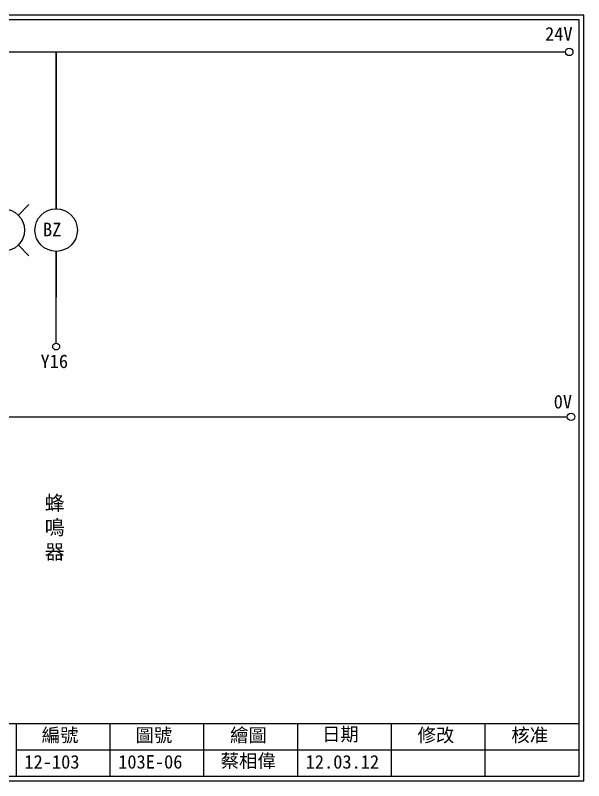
# Model space of a CAD drawing. Extents: x 926 to 1213, y 3 to 207.
# Drawn here: x 1061.2 to 1212.7, y 3 to 207 of the extents above; entities that cross this region are included whole.
import ezdxf

# ---------------------------------------------------------------- set-up
doc = ezdxf.new("R2010")
doc.units = 0
doc.layers.get('0').update_dxf_attribs({"linetype": 'CONTINUOUS'})
doc.layers.add('圖框層', color=7, linetype='CONTINUOUS')
doc.layers.add('標尺寸層', color=3, linetype='CONTINUOUS')
doc.styles.add('CNS', font='romanc.shx', dxfattribs={"bigfont": 'chineset.shx'})
doc.styles.add('STSL', font='KAIU.TTF')

msp = doc.modelspace()

# ---------------------------------------------------------------- linework, layer by layer
for p, q in [((1062, 153.73), (1064.82, 156.56)), ((1062, 145.73), (1064.82, 142.9))]:
    msp.add_line(p, q)
for centre in [(1208.88, 197.22), (1209.36, 99.96)]:
    msp.add_circle(centre, 1)
at = {"layer": '圖框層', "color": 7}
for p, q in [((1212.74, 206.97), (925.74, 206.97)), ((1212.74, 3), (1212.74, 206.97)), ((1211.49, 205.72), (926.99, 205.72)), ((1211.49, 4.25), (1211.49, 205.72)), ((926.99, 18.25), (1211.49, 18.25)), ((1061.49, 4.25), (1061.49, 18.25)), ((1086.49, 4.25), (1086.49, 18.25)), ((1111.49, 4.25), (1111.49, 18.25)), ((1136.49, 4.25), (1136.49, 18.25)), ((1161.49, 4.25), (1161.49, 18.25)), ((1186.49, 4.25), (1186.49, 18.25)), ((1061.49, 11.25), (1211.49, 11.25)), ((926.99, 4.25), (1211.49, 4.25)), ((925.74, 3), (1212.74, 3))]:
    msp.add_line(p, q, dxfattribs=at)
at = {"layer": '標尺寸層', "color": 7}
for p, q in [((930.28, 197.22), (1207.88, 197.22)), ((1072.08, 197.22), (1072.08, 155.39)), ((1072.08, 144.07), (1072.08, 131.84)), ((930.49, 99.96), (1208.36, 99.96))]:
    msp.add_line(p, q, dxfattribs=at)
at = {"layer": '標尺寸層'}
for p, q in [((1072.08, 155.39), (1072.08, 197.22)), ((1072.08, 119.62), (1072.08, 144.07))]:
    msp.add_line(p, q, dxfattribs=at)
at = {"layer": '標尺寸層', "color": 7}
for centre, radius in [((1057.99, 149.73), 5.66), ((1072.08, 149.73), 5.66), ((1072.08, 118.7), 0.92)]:
    msp.add_circle(centre, radius, dxfattribs=at)

# ---------------------------------------------------------------- texts
at = {"layer": '圖框層', "color": 4, "style": 'STSL'}
for s, p in [('24V', (1202.44, 200.22)), ('BZ', (1068.57, 148.09)), ('Y16', (1067.91, 112.96)), ('0V', (1204.74, 102.2)), ('編號', (1068.21, 13.34)), ('圖號', (1093.21, 13.34)), ('繪圖', (1118.44, 13.34)), ('日期', (1142.96, 13.59)), ('修改', (1168.44, 13.34)), ('核准', (1193.44, 13.34)), ('蔡相偉', (1115.93, 6.47)), ('12-103', (1063.61, 6.22)), ('103E-06', (1088.61, 6.22)), ('12.03.12', (1138.61, 6.22))]:
    msp.add_text(s, height=3.6, dxfattribs=at).set_placement(p)
at = {"layer": '標尺寸層', "color": 7, "insert": (1071.68, 70.3), "char_height": 3.9, "width": 2.8481, "attachment_point": 5, "style": 'CNS'}
msp.add_mtext('{\\fDFKai-SB|b0|i0|c136|p65;蜂鳴器}', dxfattribs=at)

doc.saveas('drawing.dxf')
